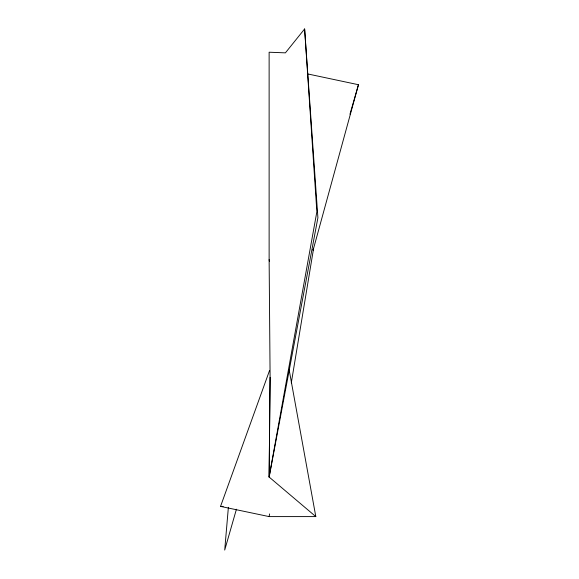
<?xml version="1.0" encoding="UTF-8"?>
<svg xmlns="http://www.w3.org/2000/svg" width="579" height="579" viewBox="0 0 579 579"><rect width="100%" height="100%" fill="white"/><g stroke="black" fill="none" stroke-linecap="round" stroke-linejoin="round"><path stroke-width="0.87" d="M304.619 28.95L316.865 211.726L269.126 477.045L270.103 377.356L269.126 259.638L269.126 52.219L285.404 52.855L304.619 28.95L317.907 217.74L269.126 477.045L315.816 516.598L269.126 516.598L220.541 506.401L269.524 370.567M269.126 477.045L270.082 377.37M228.379 507.291L224.71 550.05L236.435 509.202M269.126 516.598L269.575 513.928M291.295 382.907L313.608 248.319L358.459 84.722L308.028 74.003M349.969 114.186L358.459 84.722M220.541 506.401L223.183 506.401M269.126 259.638L269.452 261.411M289.16 369.887L315.816 516.598M313.608 248.319L313.044 250.034L313.608 248.319"/></g></svg>
